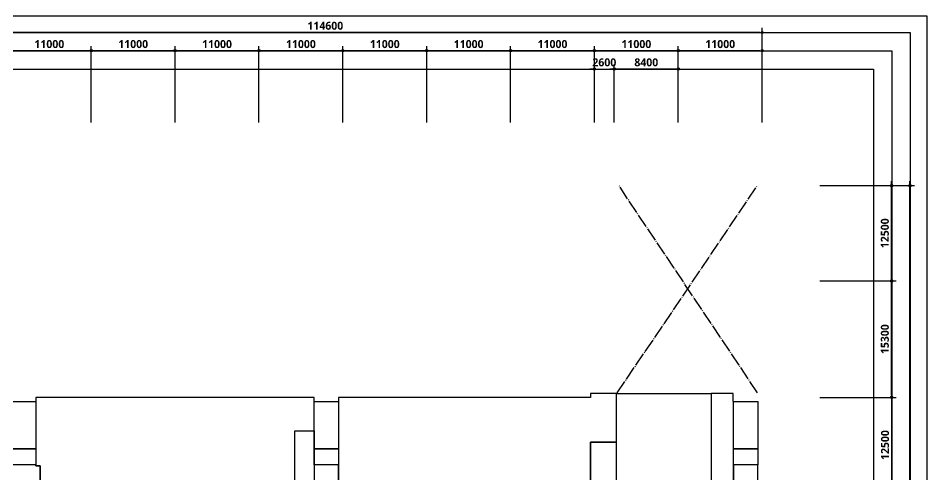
# Model space of a CAD drawing. Header units: millimetres. Extents: x -5354 to 997967, y -1313401 to 249081.
# Drawn here: x 336795 to 455982, y 104754 to 164701 of the extents above; entities that cross this region are included whole.
import ezdxf

# ---------------------------------------------------------------- set-up
doc = ezdxf.new("R2010")
doc.units = ezdxf.units.MM
doc.header["$LTSCALE"] = 300
doc.header["$MEASUREMENT"] = 0
doc.header["$PDSIZE"] = -10
doc.linetypes.add('STD_SHAFT', pattern=[7.3, 6, -0.5, 0.3, -0.5])
doc.layers.get('0').update_dxf_attribs({"linetype": 'CONTINUOUS'})
doc.layers.get('Defpoints').update_dxf_attribs({"color": 153, "linetype": 'CONTINUOUS'})
doc.layers.add('A-FLOR-OPEN-BELO', color=6, linetype='STD_SHAFT')
doc.layers.add('A-ST-AXIS-DIM', color=7, linetype='CONTINUOUS')
doc.layers.add('Defpoint', color=161, linetype='CONTINUOUS', plot=False)
doc.layers.add('면적', color=210, linetype='CONTINUOUS', plot=False)
doc.styles.add('SH_대대리576', font='')
doc.styles.get('SH_대대리576').set_extended_font_data('NanumGothic', bold=True)
doc.dimstyles.new('SHP 600', dxfattribs={"dimscale": 300, "dimtxt": 3.5, "dimasz": 1, "dimexe": 2, "dimexo": 2, "dimgap": 1, "dimtad": 1, "dimdec": 0, "dimzin": 0, "dimdsep": 46, "dimtxsty": 'SH_대대리576', "dimblk": 'DIMDOT', "dimcen": 0.09, "dimclrt": 3, "dimadec": 0, "dimazin": 1, "dimtfac": 1, "dimtdec": 0, "dimtix": 1, "dimtmove": 2, "dimatfit": 0, "dimldrblk": 'DIMDOT', "dimfxl": 1, "dimtolj": 1, "dimtzin": 0, "dimarcsym": 0})

# ---------------------------------------------------------------- blocks, each defined once
blk = doc.blocks.new('G$C103DFDC3')
blk.add_line((92200, 51120, 103000), (95600, 51120))
at = {"layer": '면적'}
for points in [[(95600, 57500), (92200, 57500), (92200, 57000), (60200, 57000), (59150, 57000), (59150, 48025), (59150, 48025), (59150, 45000), (92200, 45000), (92200, 51120), (95600, 51120)], [(95600, 57500), (108000, 57500), (108000, 45000), (95600, 45000)], [(108000, 57500), (108000, 44925), (110950, 44925), (110950, 56450), (110900, 56450), (110900, 56600), (110900, 57500)], [(16250, 56450), (19450, 56450), (19450, 50250), (16250, 50250)], [(20000, 48025), (20000, 45000), (53400, 45000), (53400, 52620), (55950, 52620), (55950, 57000), (20000, 57000), (19450, 57000), (19450, 48025), (20000, 48025)], [(59150, 50250), (55950, 50250), (55950, 56450), (59150, 56450)], [(114150, 50250), (110950, 50250), (110950, 56450), (114150, 56450)], [(12900, 6550), (16250, 6550), (16250, 6750), (18500, 6750), (18500, 8850), (16250, 8850), (16250, 8800), (14800, 8800), (14800, 11500), (15200, 11500), (15200, 45000), (20000, 45000), (20000, 48025), (19450, 48025), (19450, 48150), (16250, 48150), (16250, 54100), (13100, 54100), (13100, 45600), (8525, 45600), (8525, 40100), (7400, 40100), (7400, 37200), (13100, 37200), (13100, 16300), (7600, 16300), (7600, 14300), (8600, 14300), (8600, 12900), (10100, 12900), (10100, 14300), (13100, 14300), (13100, 11200), (12900, 11200), (12900, 6550)], [(13100, 54100), (10100, 54100), (10100, 51420), (13100, 51420)], [(55950, 45025), (53400, 45025), (53400, 52620), (55950, 52620)], [(10100, 51420), (10100, 49500), (12210, 49500), (12210, 50270), (13100, 50270), (13100, 51420)], [(12210, 50270), (13100, 50270), (13100, 49500), (12210, 49500)], [(16250, 50250), (19450, 50250), (19450, 48150), (16250, 48150)], [(59150, 48150), (55950, 48150), (55950, 50250), (59150, 50250)], [(92200, 45000), (93100, 45000), (93100, 44925), (95600, 44925), (95600, 51120), (92200, 51120)], [(114150, 48150), (110950, 48150), (110950, 50250), (114150, 50250)], [(7200, 49500), (13100, 49500), (13100, 45600), (7200, 45600)], [(55950, 48150), (55950, 45025), (59150, 45025), (59150, 48025), (59150, 48025), (59150, 48150)], [(110950, 48150), (110950, 44925), (114150, 44925), (114150, 48025), (114150, 48025), (114150, 48150)], [(15200, 45000), (53400, 45000), (53400, 45025), (59150, 45025), (59150, 45000), (93100, 45000), (93100, 44925), (95600, 44925), (95600, 45000), (108000, 45000), (108000, 44925), (115200, 44925), (115200, 33500), (114700, 33500), (114700, 8850), (110950, 8850), (110950, 0), (59150, 0), (59150, 8850), (55950, 8850), (55950, 0), (19450, 0), (19450, 10950), (17400, 10950), (17400, 11500), (17400, 11500), (17400, 15800), (17400, 15800), (17400, 22800), (15200, 22800), (15200, 34000), (19355, 34000), (19355, 37125), (18355, 37125), (18355, 38025), (19355, 38025), (19355, 41675), (15200, 41675)], [(15200, 41675), (19355, 41675), (19355, 38025), (18355, 38025), (18355, 37125), (19355, 37125), (19355, 34000), (15200, 34000)], [(0, 20000), (0, 37200), (13100, 37200), (13100, 20000)], [(15200, 22800), (15200, 11500), (16250, 11500), (16250, 10950), (17400, 10950), (17400, 22725), (17400, 22800)], [(7600, 14300), (7600, 20000), (0, 20000), (0, 12850), (1900, 12850), (1900, 11200), (4700, 11200), (4700, 14300)], [(7600, 20000), (13100, 20000), (13100, 16300), (7600, 16300)], [(4700, 14300), (4700, 11200), (7600, 11200), (7600, 11600), (8600, 11600), (8600, 14300)], [(9500, 12900), (9500, 11200), (13100, 11200), (13100, 14300), (10100, 14300), (10100, 12900)], [(14800, 11500), (16250, 11500), (16250, 8800), (14800, 8800)], [(16250, 10950), (19450, 10950), (19450, 8850), (16250, 8850)], [(19450, 6750), (18500, 6750), (18500, 8850), (19450, 8850)], [(55950, 8850), (59150, 8850), (59150, 6750), (55950, 6750)], [(110950, 8850), (114150, 8850), (114150, 6750), (110950, 6750)], [(16250, 6750), (19450, 6750), (19450, 550), (16250, 550)], [(55950, 6750), (55950, 6750), (55950, 6750), (55950, 550), (59150, 550), (59150, 6750), (59150, 6750)], [(114150, 6750), (114150, 6750), (114150, 6750), (110950, 6750), (110950, 550), (114150, 550)]]:
    blk.add_lwpolyline(points, close=True, dxfattribs=at)
for points in [[(10100, 51420), (10100, 51420), (10100, 49500), (10100, 49500), (7200, 49500), (7200, 45600), (5200, 45600), (5200, 54100), (10100, 54100), (10100, 51420)], [(59150, 8850), (59400, 8850), (59400, 11500), (59700, 11500), (59700, 45000)]]:
    blk.add_lwpolyline(points, dxfattribs=at)
at = {"layer": '면적', "elevation": 103000}
blk.add_lwpolyline([(18355, 38025), (19355, 38025), (19355, 37125), (18355, 37125)], close=True, dxfattribs=at)
blk = doc.blocks.new('DIMDOT')
at = {"color": 0}
blk.add_line((-2, 0), (2, 0), dxfattribs=at)
for radius in [0.5, 0.25]:
    blk.add_circle((0, 0), radius, dxfattribs=at)
blk = doc.blocks.new('*D66')
at = {"layer": 'A-ST-AXIS-DIM', "color": 0, "lineweight": -2, "transparency": 16777216}
for p, q in [((414982, 151016), (414982, 158616)), ((423382, 151016), (423382, 158616)), ((423082, 158016), (415282, 158016))]:
    blk.add_line(p, q, dxfattribs=at)
at = {"layer": 'Defpoints', "color": 0, "transparency": 16777216}
for p in [(414982, 158016), (414982, 150416), (423382, 150416)]:
    blk.add_point(p, dxfattribs=at)
at = {"layer": 'A-ST-AXIS-DIM', "color": 0, "linetype": 'ByBlock', "lineweight": -2, "transparency": 16777216, "xscale": 300, "yscale": 300, "zscale": 300, "rotation": 180}
blk.add_blockref('DIMDOT', (414982, 158016), dxfattribs=at)
at = {"layer": 'A-ST-AXIS-DIM', "color": 0, "linetype": 'ByBlock', "lineweight": -2, "transparency": 16777216, "xscale": 300, "yscale": 300, "zscale": 300}
blk.add_blockref('DIMDOT', (423382, 158016), dxfattribs=at)
at = {"layer": 'A-ST-AXIS-DIM', "color": 3, "transparency": 16777216, "insert": (419182, 158896), "char_height": 1050, "attachment_point": 5, "style": 'SH_대대리576'}
blk.add_mtext('\\A1;8400', dxfattribs=at)
blk = doc.blocks.new('*D67')
at = {"layer": 'A-ST-AXIS-DIM', "color": 0, "lineweight": -2, "transparency": 16777216}
for p, q in [((412382, 151016), (412382, 158616)), ((414982, 151016), (414982, 158616)), ((412082, 158016), (411782, 158016)), ((412382, 158016), (414982, 158016)), ((415282, 158016), (415582, 158016))]:
    blk.add_line(p, q, dxfattribs=at)
at = {"layer": 'Defpoints', "color": 0, "transparency": 16777216}
for p in [(414982, 158016), (412382, 150416), (414982, 150416)]:
    blk.add_point(p, dxfattribs=at)
at = {"layer": 'A-ST-AXIS-DIM', "color": 0, "linetype": 'ByBlock', "lineweight": -2, "transparency": 16777216, "xscale": 300, "yscale": 300, "zscale": 300}
blk.add_blockref('DIMDOT', (412382, 158016), dxfattribs=at)
at = {"layer": 'A-ST-AXIS-DIM', "color": 0, "linetype": 'ByBlock', "lineweight": -2, "transparency": 16777216, "xscale": 300, "yscale": 300, "zscale": 300, "rotation": 180}
blk.add_blockref('DIMDOT', (414982, 158016), dxfattribs=at)
at = {"layer": 'A-ST-AXIS-DIM', "color": 3, "transparency": 16777216, "insert": (413682, 158896), "char_height": 1050, "attachment_point": 5, "style": 'SH_대대리576'}
blk.add_mtext('\\A1;2600', dxfattribs=at)
blk = doc.blocks.new('*D127')
at = {"layer": 'A-ST-AXIS-DIM', "color": 0, "lineweight": -2, "transparency": 16777216}
for p, q in [((441982, 142716), (454357, 142716)), ((453757, 58216), (453757, 142416)), ((441982, 57916), (454357, 57916))]:
    blk.add_line(p, q, dxfattribs=at)
at = {"layer": 'Defpoints', "color": 0, "transparency": 16777216}
for p in [(441382, 142716), (453757, 142716), (441382, 57916)]:
    blk.add_point(p, dxfattribs=at)
at = {"layer": 'A-ST-AXIS-DIM', "color": 0, "linetype": 'ByBlock', "lineweight": -2, "transparency": 16777216, "xscale": 300, "yscale": 300, "zscale": 300}
for p, rotation in [((453757, 142716), 90), ((453757, 57916), 270)]:
    blk.add_blockref('DIMDOT', p, dxfattribs=dict(at, rotation=rotation))
at = {"layer": 'A-ST-AXIS-DIM', "color": 3, "transparency": 16777216, "insert": (452877, 100316), "char_height": 1050, "attachment_point": 5, "rotation": 90, "style": 'SH_대대리576'}
blk.add_mtext('\\A1;84800', dxfattribs=at)
blk = doc.blocks.new('*D132')
at = {"layer": 'A-ST-AXIS-DIM', "color": 0, "lineweight": -2, "transparency": 16777216}
for p, q in [((441982, 114916), (451982, 114916)), ((451382, 102716), (451382, 114616)), ((441982, 102416), (451982, 102416))]:
    blk.add_line(p, q, dxfattribs=at)
at = {"layer": 'Defpoints', "color": 0, "transparency": 16777216}
for p in [(441382, 114916), (451382, 114916), (441382, 102416)]:
    blk.add_point(p, dxfattribs=at)
at = {"layer": 'A-ST-AXIS-DIM', "color": 0, "linetype": 'ByBlock', "lineweight": -2, "transparency": 16777216, "xscale": 300, "yscale": 300, "zscale": 300}
for p, rotation in [((451382, 114916), 90), ((451382, 102416), 270)]:
    blk.add_blockref('DIMDOT', p, dxfattribs=dict(at, rotation=rotation))
at = {"layer": 'A-ST-AXIS-DIM', "color": 3, "transparency": 16777216, "insert": (450503, 108666), "char_height": 1050, "attachment_point": 5, "rotation": 90, "style": 'SH_대대리576'}
blk.add_mtext('\\A1;12500', dxfattribs=at)
blk = doc.blocks.new('*D133')
at = {"layer": 'A-ST-AXIS-DIM', "color": 0, "lineweight": -2, "transparency": 16777216}
for p, q in [((441957, 130216), (451957, 130216)), ((451357, 115216), (451357, 129916)), ((441957, 114916), (451957, 114916))]:
    blk.add_line(p, q, dxfattribs=at)
at = {"layer": 'Defpoints', "color": 0, "transparency": 16777216}
for p in [(441357, 130216), (451357, 130216), (441357, 114916)]:
    blk.add_point(p, dxfattribs=at)
at = {"layer": 'A-ST-AXIS-DIM', "color": 0, "linetype": 'ByBlock', "lineweight": -2, "transparency": 16777216, "xscale": 300, "yscale": 300, "zscale": 300}
for p, rotation in [((451357, 130216), 90), ((451357, 114916), 270)]:
    blk.add_blockref('DIMDOT', p, dxfattribs=dict(at, rotation=rotation))
at = {"layer": 'A-ST-AXIS-DIM', "color": 3, "transparency": 16777216, "insert": (450477, 122566), "char_height": 1050, "attachment_point": 5, "rotation": 90, "style": 'SH_대대리576'}
blk.add_mtext('\\A1;15300', dxfattribs=at)
blk = doc.blocks.new('*D134')
at = {"layer": 'A-ST-AXIS-DIM', "color": 0, "lineweight": -2, "transparency": 16777216}
for p, q in [((441957, 142716), (451957, 142716)), ((451357, 130516), (451357, 142416)), ((441957, 130216), (451957, 130216))]:
    blk.add_line(p, q, dxfattribs=at)
at = {"layer": 'Defpoints', "color": 0, "transparency": 16777216}
for p in [(441357, 142716), (451357, 142716), (441357, 130216)]:
    blk.add_point(p, dxfattribs=at)
at = {"layer": 'A-ST-AXIS-DIM', "color": 0, "linetype": 'ByBlock', "lineweight": -2, "transparency": 16777216, "xscale": 300, "yscale": 300, "zscale": 300}
for p, rotation in [((451357, 142716), 90), ((451357, 130216), 270)]:
    blk.add_blockref('DIMDOT', p, dxfattribs=dict(at, rotation=rotation))
at = {"layer": 'A-ST-AXIS-DIM', "color": 3, "transparency": 16777216, "insert": (450478, 136466), "char_height": 1050, "attachment_point": 5, "rotation": 90, "style": 'SH_대대리576'}
blk.add_mtext('\\A1;12500', dxfattribs=at)
blk = doc.blocks.new('*D216')
at = {"layer": 'A-ST-AXIS-DIM', "color": 0, "lineweight": -2, "transparency": 16777216}
for p, q in [((423382, 151016), (423382, 161016)), ((434382, 151016), (434382, 161016)), ((434082, 160416), (423682, 160416))]:
    blk.add_line(p, q, dxfattribs=at)
at = {"layer": 'Defpoints', "color": 0, "transparency": 16777216}
for p in [(423382, 160416), (423382, 150416), (434382, 150416)]:
    blk.add_point(p, dxfattribs=at)
at = {"layer": 'A-ST-AXIS-DIM', "color": 0, "linetype": 'ByBlock', "lineweight": -2, "transparency": 16777216, "xscale": 300, "yscale": 300, "zscale": 300, "rotation": 180}
blk.add_blockref('DIMDOT', (423382, 160416), dxfattribs=at)
at = {"layer": 'A-ST-AXIS-DIM', "color": 0, "linetype": 'ByBlock', "lineweight": -2, "transparency": 16777216, "xscale": 300, "yscale": 300, "zscale": 300}
blk.add_blockref('DIMDOT', (434382, 160416), dxfattribs=at)
at = {"layer": 'A-ST-AXIS-DIM', "color": 3, "transparency": 16777216, "insert": (428882, 161292), "char_height": 1050, "attachment_point": 5, "style": 'SH_대대리576'}
blk.add_mtext('\\A1;11000', dxfattribs=at)
blk = doc.blocks.new('*D217')
at = {"layer": 'A-ST-AXIS-DIM', "color": 0, "lineweight": -2, "transparency": 16777216}
for p, q in [((412382, 151016), (412382, 161016)), ((423382, 151016), (423382, 161016)), ((423082, 160416), (412682, 160416))]:
    blk.add_line(p, q, dxfattribs=at)
at = {"layer": 'Defpoints', "color": 0, "transparency": 16777216}
for p in [(412382, 160416), (412382, 150416), (423382, 150416)]:
    blk.add_point(p, dxfattribs=at)
at = {"layer": 'A-ST-AXIS-DIM', "color": 0, "linetype": 'ByBlock', "lineweight": -2, "transparency": 16777216, "xscale": 300, "yscale": 300, "zscale": 300, "rotation": 180}
blk.add_blockref('DIMDOT', (412382, 160416), dxfattribs=at)
at = {"layer": 'A-ST-AXIS-DIM', "color": 0, "linetype": 'ByBlock', "lineweight": -2, "transparency": 16777216, "xscale": 300, "yscale": 300, "zscale": 300}
blk.add_blockref('DIMDOT', (423382, 160416), dxfattribs=at)
at = {"layer": 'A-ST-AXIS-DIM', "color": 3, "transparency": 16777216, "insert": (417882, 161292), "char_height": 1050, "attachment_point": 5, "style": 'SH_대대리576'}
blk.add_mtext('\\A1;11000', dxfattribs=at)
blk = doc.blocks.new('*D218')
at = {"layer": 'A-ST-AXIS-DIM', "color": 0, "lineweight": -2, "transparency": 16777216}
for p, q in [((401382, 151016), (401382, 161016)), ((412382, 151016), (412382, 161016)), ((412082, 160416), (401682, 160416))]:
    blk.add_line(p, q, dxfattribs=at)
at = {"layer": 'Defpoints', "color": 0, "transparency": 16777216}
for p in [(401382, 160416), (401382, 150416), (412382, 150416)]:
    blk.add_point(p, dxfattribs=at)
at = {"layer": 'A-ST-AXIS-DIM', "color": 0, "linetype": 'ByBlock', "lineweight": -2, "transparency": 16777216, "xscale": 300, "yscale": 300, "zscale": 300, "rotation": 180}
blk.add_blockref('DIMDOT', (401382, 160416), dxfattribs=at)
at = {"layer": 'A-ST-AXIS-DIM', "color": 0, "linetype": 'ByBlock', "lineweight": -2, "transparency": 16777216, "xscale": 300, "yscale": 300, "zscale": 300}
blk.add_blockref('DIMDOT', (412382, 160416), dxfattribs=at)
at = {"layer": 'A-ST-AXIS-DIM', "color": 3, "transparency": 16777216, "insert": (406882, 161292), "char_height": 1050, "attachment_point": 5, "style": 'SH_대대리576'}
blk.add_mtext('\\A1;11000', dxfattribs=at)
blk = doc.blocks.new('*D219')
at = {"layer": 'A-ST-AXIS-DIM', "color": 0, "lineweight": -2, "transparency": 16777216}
for p, q in [((390382, 151016), (390382, 161016)), ((401382, 151016), (401382, 161016)), ((401082, 160416), (390682, 160416))]:
    blk.add_line(p, q, dxfattribs=at)
at = {"layer": 'Defpoints', "color": 0, "transparency": 16777216}
for p in [(390382, 160416), (390382, 150416), (401382, 150416)]:
    blk.add_point(p, dxfattribs=at)
at = {"layer": 'A-ST-AXIS-DIM', "color": 0, "linetype": 'ByBlock', "lineweight": -2, "transparency": 16777216, "xscale": 300, "yscale": 300, "zscale": 300, "rotation": 180}
blk.add_blockref('DIMDOT', (390382, 160416), dxfattribs=at)
at = {"layer": 'A-ST-AXIS-DIM', "color": 0, "linetype": 'ByBlock', "lineweight": -2, "transparency": 16777216, "xscale": 300, "yscale": 300, "zscale": 300}
blk.add_blockref('DIMDOT', (401382, 160416), dxfattribs=at)
at = {"layer": 'A-ST-AXIS-DIM', "color": 3, "transparency": 16777216, "insert": (395882, 161292), "char_height": 1050, "attachment_point": 5, "style": 'SH_대대리576'}
blk.add_mtext('\\A1;11000', dxfattribs=at)
blk = doc.blocks.new('*D220')
at = {"layer": 'A-ST-AXIS-DIM', "color": 0, "lineweight": -2, "transparency": 16777216}
for p, q in [((379382, 151016), (379382, 161016)), ((390382, 151016), (390382, 161016)), ((390082, 160416), (379682, 160416))]:
    blk.add_line(p, q, dxfattribs=at)
at = {"layer": 'Defpoints', "color": 0, "transparency": 16777216}
for p in [(379382, 160416), (379382, 150416), (390382, 150416)]:
    blk.add_point(p, dxfattribs=at)
at = {"layer": 'A-ST-AXIS-DIM', "color": 0, "linetype": 'ByBlock', "lineweight": -2, "transparency": 16777216, "xscale": 300, "yscale": 300, "zscale": 300, "rotation": 180}
blk.add_blockref('DIMDOT', (379382, 160416), dxfattribs=at)
at = {"layer": 'A-ST-AXIS-DIM', "color": 0, "linetype": 'ByBlock', "lineweight": -2, "transparency": 16777216, "xscale": 300, "yscale": 300, "zscale": 300}
blk.add_blockref('DIMDOT', (390382, 160416), dxfattribs=at)
at = {"layer": 'A-ST-AXIS-DIM', "color": 3, "transparency": 16777216, "insert": (384882, 161292), "char_height": 1050, "attachment_point": 5, "style": 'SH_대대리576'}
blk.add_mtext('\\A1;11000', dxfattribs=at)
blk = doc.blocks.new('*D221')
at = {"layer": 'A-ST-AXIS-DIM', "color": 0, "lineweight": -2, "transparency": 16777216}
for p, q in [((368382, 151016), (368382, 161016)), ((379382, 151016), (379382, 161016)), ((379082, 160416), (368682, 160416))]:
    blk.add_line(p, q, dxfattribs=at)
at = {"layer": 'Defpoints', "color": 0, "transparency": 16777216}
for p in [(368382, 160416), (368382, 150416), (379382, 150416)]:
    blk.add_point(p, dxfattribs=at)
at = {"layer": 'A-ST-AXIS-DIM', "color": 0, "linetype": 'ByBlock', "lineweight": -2, "transparency": 16777216, "xscale": 300, "yscale": 300, "zscale": 300, "rotation": 180}
blk.add_blockref('DIMDOT', (368382, 160416), dxfattribs=at)
at = {"layer": 'A-ST-AXIS-DIM', "color": 0, "linetype": 'ByBlock', "lineweight": -2, "transparency": 16777216, "xscale": 300, "yscale": 300, "zscale": 300}
blk.add_blockref('DIMDOT', (379382, 160416), dxfattribs=at)
at = {"layer": 'A-ST-AXIS-DIM', "color": 3, "transparency": 16777216, "insert": (373882, 161292), "char_height": 1050, "attachment_point": 5, "style": 'SH_대대리576'}
blk.add_mtext('\\A1;11000', dxfattribs=at)
blk = doc.blocks.new('*D222')
at = {"layer": 'A-ST-AXIS-DIM', "color": 0, "lineweight": -2, "transparency": 16777216}
for p, q in [((357382, 151016), (357382, 161016)), ((368382, 151016), (368382, 161016)), ((368082, 160416), (357682, 160416))]:
    blk.add_line(p, q, dxfattribs=at)
at = {"layer": 'Defpoints', "color": 0, "transparency": 16777216}
for p in [(357382, 160416), (357382, 150416), (368382, 150416)]:
    blk.add_point(p, dxfattribs=at)
at = {"layer": 'A-ST-AXIS-DIM', "color": 0, "linetype": 'ByBlock', "lineweight": -2, "transparency": 16777216, "xscale": 300, "yscale": 300, "zscale": 300, "rotation": 180}
blk.add_blockref('DIMDOT', (357382, 160416), dxfattribs=at)
at = {"layer": 'A-ST-AXIS-DIM', "color": 0, "linetype": 'ByBlock', "lineweight": -2, "transparency": 16777216, "xscale": 300, "yscale": 300, "zscale": 300}
blk.add_blockref('DIMDOT', (368382, 160416), dxfattribs=at)
at = {"layer": 'A-ST-AXIS-DIM', "color": 3, "transparency": 16777216, "insert": (362882, 161292), "char_height": 1050, "attachment_point": 5, "style": 'SH_대대리576'}
blk.add_mtext('\\A1;11000', dxfattribs=at)
blk = doc.blocks.new('*D223')
at = {"layer": 'A-ST-AXIS-DIM', "color": 0, "lineweight": -2, "transparency": 16777216}
for p, q in [((346382, 151016), (346382, 161016)), ((357382, 151016), (357382, 161016)), ((357082, 160416), (346682, 160416))]:
    blk.add_line(p, q, dxfattribs=at)
at = {"layer": 'Defpoints', "color": 0, "transparency": 16777216}
for p in [(346382, 160416), (346382, 150416), (357382, 150416)]:
    blk.add_point(p, dxfattribs=at)
at = {"layer": 'A-ST-AXIS-DIM', "color": 0, "linetype": 'ByBlock', "lineweight": -2, "transparency": 16777216, "xscale": 300, "yscale": 300, "zscale": 300, "rotation": 180}
blk.add_blockref('DIMDOT', (346382, 160416), dxfattribs=at)
at = {"layer": 'A-ST-AXIS-DIM', "color": 0, "linetype": 'ByBlock', "lineweight": -2, "transparency": 16777216, "xscale": 300, "yscale": 300, "zscale": 300}
blk.add_blockref('DIMDOT', (357382, 160416), dxfattribs=at)
at = {"layer": 'A-ST-AXIS-DIM', "color": 3, "transparency": 16777216, "insert": (351882, 161292), "char_height": 1050, "attachment_point": 5, "style": 'SH_대대리576'}
blk.add_mtext('\\A1;11000', dxfattribs=at)
blk = doc.blocks.new('*D224')
at = {"layer": 'A-ST-AXIS-DIM', "color": 0, "lineweight": -2, "transparency": 16777216}
for p, q in [((335382, 151016), (335382, 161016)), ((346382, 151016), (346382, 161016)), ((346082, 160416), (335682, 160416))]:
    blk.add_line(p, q, dxfattribs=at)
at = {"layer": 'Defpoints', "color": 0, "transparency": 16777216}
for p in [(335382, 160416), (335382, 150416), (346382, 150416)]:
    blk.add_point(p, dxfattribs=at)
at = {"layer": 'A-ST-AXIS-DIM', "color": 0, "linetype": 'ByBlock', "lineweight": -2, "transparency": 16777216, "xscale": 300, "yscale": 300, "zscale": 300, "rotation": 180}
blk.add_blockref('DIMDOT', (335382, 160416), dxfattribs=at)
at = {"layer": 'A-ST-AXIS-DIM', "color": 0, "linetype": 'ByBlock', "lineweight": -2, "transparency": 16777216, "xscale": 300, "yscale": 300, "zscale": 300}
blk.add_blockref('DIMDOT', (346382, 160416), dxfattribs=at)
at = {"layer": 'A-ST-AXIS-DIM', "color": 3, "transparency": 16777216, "insert": (340882, 161292), "char_height": 1050, "attachment_point": 5, "style": 'SH_대대리576'}
blk.add_mtext('\\A1;11000', dxfattribs=at)
blk = doc.blocks.new('*D225')
at = {"layer": 'A-ST-AXIS-DIM', "color": 0, "lineweight": -2, "transparency": 16777216}
for p, q in [((319782, 151016), (319782, 163416)), ((434382, 151016), (434382, 163416)), ((434082, 162816), (320082, 162816))]:
    blk.add_line(p, q, dxfattribs=at)
at = {"layer": 'Defpoints', "color": 0, "transparency": 16777216}
for p in [(319782, 162816), (319782, 150416), (434382, 150416)]:
    blk.add_point(p, dxfattribs=at)
at = {"layer": 'A-ST-AXIS-DIM', "color": 0, "linetype": 'ByBlock', "lineweight": -2, "transparency": 16777216, "xscale": 300, "yscale": 300, "zscale": 300, "rotation": 180}
blk.add_blockref('DIMDOT', (319782, 162816), dxfattribs=at)
at = {"layer": 'A-ST-AXIS-DIM', "color": 0, "linetype": 'ByBlock', "lineweight": -2, "transparency": 16777216, "xscale": 300, "yscale": 300, "zscale": 300}
blk.add_blockref('DIMDOT', (434382, 162816), dxfattribs=at)
at = {"layer": 'A-ST-AXIS-DIM', "color": 3, "transparency": 16777216, "insert": (377082, 163696), "char_height": 1050, "attachment_point": 5, "style": 'SH_대대리576'}
blk.add_mtext('\\A1;114600', dxfattribs=at)

msp = doc.modelspace()

# ---------------------------------------------------------------- linework, layer by layer
at = {"layer": 'A-FLOR-OPEN-BELO'}
for p, q in [((415381.8, 115516.3), (433746.2, 142716.3)), ((433781.8, 115516.3), (415593.7, 142720.7))]:
    msp.add_line(p, q, dxfattribs=at)
at = {"layer": 'Defpoint'}
for points in [[(455981.8, 36444.9), (284781.8, 36444.9), (284781.8, 165016.3), (455981.8, 165016.3)], [(453781.8, 38644.9), (286981.8, 38644.9), (286981.8, 162816.3), (453781.8, 162816.3)], [(451381.8, 41044.9), (289381.8, 41044.9), (289381.8, 160416.3), (451381.8, 160416.3)], [(448981.8, 43444.9), (291781.8, 43444.9), (291781.8, 158016.3), (448981.8, 158016.3)]]:
    msp.add_lwpolyline(points, close=True, dxfattribs=at)

# ---------------------------------------------------------------- block references
msp.add_blockref('G$C103DFDC3', (319681.8, 57916.3))

# ---------------------------------------------------------------- dimensions: what is measured, and where the dimension line sits
at = {"layer": 'A-ST-AXIS-DIM'}
for base, p1, p2, picture, middle in [((319781.8, 162816.3), (434381.8, 150416.3), (319781.8, 150416.3), '*D225', (377081.8, 163695.8)), ((335381.8, 160416.3), (346381.8, 150416.3), (335381.8, 150416.3), '*D224', (340881.8, 161292.1)), ((346381.8, 160416.3), (357381.8, 150416.3), (346381.8, 150416.3), '*D223', (351881.8, 161292.1)), ((357381.8, 160416.3), (368381.8, 150416.3), (357381.8, 150416.3), '*D222', (362881.8, 161292.1)), ((368381.8, 160416.3), (379381.8, 150416.3), (368381.8, 150416.3), '*D221', (373881.8, 161292.1)), ((379381.8, 160416.3), (390381.8, 150416.3), (379381.8, 150416.3), '*D220', (384881.8, 161292.1)), ((390381.8, 160416.3), (401381.8, 150416.3), (390381.8, 150416.3), '*D219', (395881.8, 161292.1)), ((401381.8, 160416.3), (412381.8, 150416.3), (401381.8, 150416.3), '*D218', (406881.8, 161292.1)), ((412381.8, 160416.3), (423381.8, 150416.3), (412381.8, 150416.3), '*D217', (417881.8, 161292.1)), ((423381.8, 160416.3), (434381.8, 150416.3), (423381.8, 150416.3), '*D216', (428881.8, 161292.1))]:
    dim = msp.add_linear_dim(base=base, p1=p1, p2=p2, dimstyle='SHP 600', dxfattribs=at)
    dim.commit()
    dim.dimension.update_dxf_attribs({"geometry": picture, "text_midpoint": middle})
for base, p1, p2, angle, picture, middle in [((414981.8, 158016.3), (412381.8, 150416.3), (414981.8, 150416.3), 180, '*D67', (413681.8, 158895.8)), ((414981.8, 158016.3), (423381.8, 150416.3), (414981.8, 150416.3), 0, '*D66', (419181.8, 158895.8)), ((451356.8, 142716.3), (441356.8, 130216.3), (441356.8, 142716.3), 270, '*D134', (450478.1, 136466.3)), ((453756.8, 142716.3), (441381.8, 57916.3), (441381.8, 142716.3), 270, '*D127', (452877.4, 100316.3)), ((451356.8, 130216.3), (441356.8, 114916.3), (441356.8, 130216.3), 270, '*D133', (450477.4, 122566.3)), ((451381.8, 114916.3), (441381.8, 102416.3), (441381.8, 114916.3), 270, '*D132', (450503.1, 108666.3))]:
    dim = msp.add_linear_dim(base=base, p1=p1, p2=p2, angle=angle, dimstyle='SHP 600', dxfattribs=at)
    dim.commit()
    dim.dimension.update_dxf_attribs({"geometry": picture, "text_midpoint": middle})

doc.saveas('drawing.dxf')
